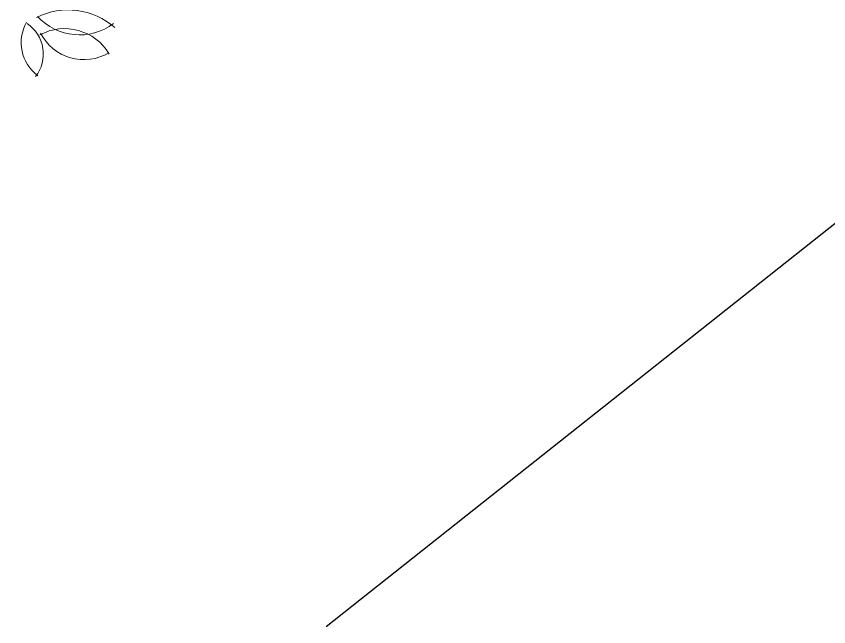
# Model space of a CAD drawing. Header units: millimetres. Extents: x 793 to 3159, y 750 to 2095.
# Drawn here: x 999.242 to 1001.678, y 1257.22 to 1259.049 of the extents above; entities that cross this region are included whole.
import ezdxf

# ---------------------------------------------------------------- set-up
doc = ezdxf.new("R2010")
doc.units = ezdxf.units.MM
doc.linetypes.add('CONTINUA', pattern=[0])
doc.layers.add('A-PISOS-HATCH', color=8, linetype='Continuous')
doc.layers.add('A-VEGETACION', color=65, linetype='Continuous')

# ---------------------------------------------------------------- blocks, each defined once
blk = doc.blocks.new('XR-CONJUNTO$0$A$C458D45B7')
at = {"lineweight": 0, "extrusion": (2.43104e-07, 5.45806e-06, -1)}
for centre, major_axis, start_param, end_param in [((0.3445, -2.9732), (0.156, 0.1421, 0), 4.983233, 6.17178), ((0.3263, -2.8604), (0.0909, 0.0828, 0), 2.943806, 4.400315), ((0.3776, -2.6654), (0.1269, 0.1155, 0), 1.666781, 3.133707), ((0.3335, -2.975), (0.1055, -0.1158, 0), 3.38331, 4.908592), ((0.1597, -2.8948), (0.0813, 0.074, 0), 6.042078, 7.680112), ((0.3907, -2.7665), (0.0974, -0.107, 0), 0.190237, 1.841773)]:
    blk.add_ellipse(centre, major_axis=major_axis, ratio=1, start_param=start_param, end_param=end_param, dxfattribs=at)

msp = doc.modelspace()

# ---------------------------------------------------------------- linework, layer by layer
at = {"layer": 'A-PISOS-HATCH'}
for p in [(1004.77884, 1260.86895, -0.00066), (1004.72377, 1260.82535)]:
    msp.add_line(p, (1000.17128, 1257.22039, 0.05422), dxfattribs=at)

# ---------------------------------------------------------------- block references
at = {"layer": 'A-VEGETACION', "linetype": 'CONTINUA', "ltscale": 0.5, "rotation": 359.8502964766868}
msp.add_blockref('XR-CONJUNTO$0$A$C458D45B7', (999.06142, 1261.83137, 0), dxfattribs=at)

doc.saveas('drawing.dxf')
